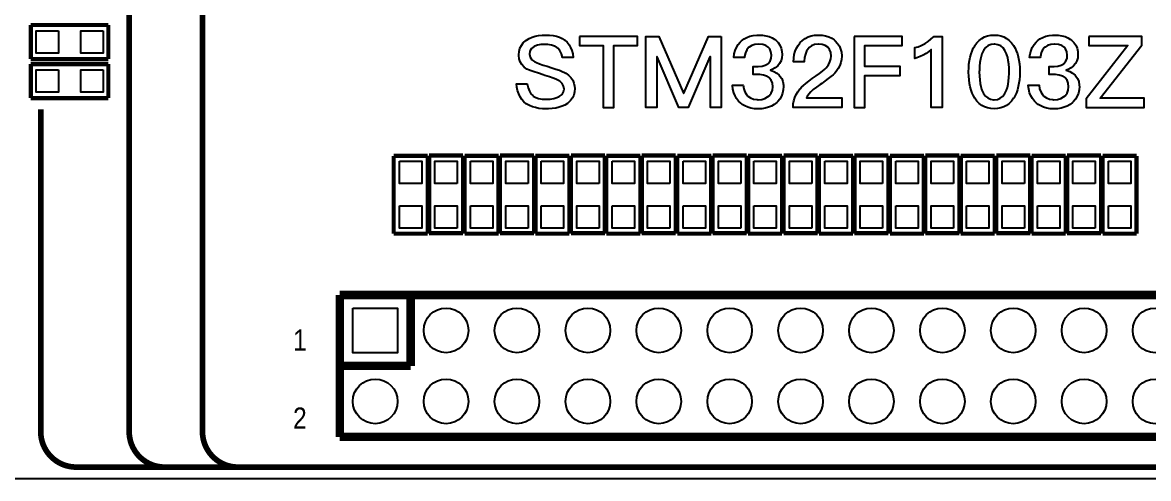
# Model space of a CAD drawing. Extents: x -6 to 176, y 0 to 129.
# Drawn here: x 56.35 to 96.69, y 0 to 16.32 of the extents above; entities that cross this region are included whole.
import ezdxf

# ---------------------------------------------------------------- set-up
doc = ezdxf.new("R2010")
doc.units = 0
for name, color, linetype in [('BG_OUTLINE', 3, 'CONTINUOUS'), ('BG_SILKSCREEN_TOP', 85, 'CONTINUOUS'), ('PG_SILKSCREEN_TOP', 85, 'CONTINUOUS'), ('PIN_TOP', 69, 'CONTINUOUS')]:
    doc.layers.add(name, color=color, linetype=linetype)

msp = doc.modelspace()

# ---------------------------------------------------------------- linework, layer by layer
at = {"layer": 'BG_OUTLINE'}
msp.add_lwpolyline([(0, 2.54, 0.414214), (2.54, 0), (173.459902, 0, 0.414214), (175.999902, 2.54), (175.999902, 122.460004, 0.414214), (173.459902, 125.000004), (2.54, 125.000004, 0.414214), (0, 122.460004)], format="xyb", close=True, dxfattribs=at)
at = {"layer": 'BG_SILKSCREEN_TOP', "const_width": 0.2032}
for points in [[(60.169552, 0.4064), (114.525552, 0.4064, 0.414214), (115.795552, 1.6764), (115.795552, 91.399106, 0.414214), (114.525552, 92.669106), (108.077, 92.669106)], [(60.169552, 91.399106), (60.169552, 1.6764, 0.414214), (61.439552, 0.4064), (62.795912, 0.4064)], [(62.795912, 83.4517), (62.795912, 1.6764, 0.414214), (64.065912, 0.4064), (111.925862, 0.4064, 0.414214), (113.195862, 1.6764), (113.195862, 8.509)], [(56.999886, 13.208), (56.999886, 1.6764, 0.414214), (58.269886, 0.4064), (60.169552, 0.4064)]]:
    msp.add_lwpolyline(points, format="xyb", dxfattribs=at)
at = {"layer": 'BG_SILKSCREEN_TOP'}
for points in [[(74.918062, 15.531338), (74.79792, 15.509748), (74.697844, 15.474188), (74.676254, 15.46352), (74.583798, 15.392654), (74.52995, 15.295626), (74.512932, 15.186152), (74.534522, 15.078456), (74.599292, 14.987524), (74.702416, 14.915134), (74.76871, 14.8844), (74.868786, 14.845792), (75.005946, 14.799564), (75.143106, 14.757908), (75.312524, 14.70406), (75.460352, 14.654784), (75.583542, 14.61008), (75.685396, 14.569948), (75.762358, 14.533118), (75.808586, 14.50848), (75.913234, 14.434566), (75.99807, 14.34973), (76.061062, 14.257274), (76.105766, 14.15415), (76.130404, 14.043152), (76.13523, 13.960094), (76.125832, 13.836904), (76.096622, 13.722858), (76.04887, 13.61948), (75.981052, 13.5255), (75.893168, 13.442442), (75.86853, 13.422376), (75.7809, 13.367004), (75.683872, 13.3223), (75.574398, 13.285216), (75.457304, 13.25753), (75.328018, 13.240766), (75.190858, 13.231368), (75.121516, 13.229844), (74.979784, 13.234416), (74.84872, 13.248386), (74.727054, 13.273024), (74.614786, 13.305282), (74.511408, 13.348462), (74.418952, 13.399262), (74.395838, 13.414756), (74.309732, 13.487146), (74.237342, 13.56868), (74.17562, 13.66266), (74.12482, 13.767562), (74.08799, 13.882878), (74.063352, 14.00937), (74.050906, 14.120114), (74.434446, 14.120114), (74.463656, 13.983208), (74.506836, 13.867638), (74.56551, 13.772134), (74.639424, 13.696696), (74.648568, 13.688822), (74.734928, 13.639546), (74.839576, 13.602716), (74.96429, 13.581126), (75.107546, 13.571728), (75.121516, 13.571728), (75.258676, 13.578078), (75.38339, 13.598144), (75.492864, 13.631926), (75.580494, 13.672058), (75.679046, 13.74902), (75.736196, 13.844524), (75.751436, 13.938504), (75.733148, 14.0462), (75.68057, 14.14018), (75.594464, 14.221968), (75.509628, 14.274292), (75.451208, 14.297406), (75.357228, 14.331188), (75.229212, 14.374368), (75.066144, 14.425168), (75.004422, 14.445234), (74.830432, 14.50213), (74.684128, 14.55166), (74.568558, 14.593062), (74.480674, 14.627098), (74.422254, 14.65326), (74.42073, 14.654784), (74.3204, 14.727174), (74.24039, 14.811756), (74.183494, 14.907514), (74.14641, 15.01521), (74.129392, 15.133828), (74.129392, 15.164562), (74.140314, 15.286228), (74.169524, 15.39875), (74.220324, 15.498826), (74.29119, 15.591282), (74.382122, 15.671546), (74.409808, 15.691358), (74.505312, 15.748508), (74.60996, 15.794736), (74.720958, 15.830042), (74.8411, 15.85468), (74.97064, 15.870174), (75.082908, 15.873222), (75.22464, 15.86865), (75.357228, 15.853156), (75.47737, 15.826994), (75.586844, 15.790164), (75.685396, 15.743936), (75.771502, 15.686786), (75.776074, 15.683738), (75.859386, 15.611348), (75.930252, 15.526766), (75.987148, 15.42796), (76.031852, 15.317216), (76.061062, 15.194026), (76.07808, 15.072106), (75.69454, 15.072106), (75.655932, 15.204694), (75.602084, 15.314168), (75.532742, 15.397226), (75.494388, 15.42796), (75.408028, 15.479014), (75.300078, 15.51432), (75.172316, 15.534386), (75.061318, 15.538958)], [(76.298298, 15.823946), (76.298298, 15.49273), (77.14869, 15.49273), (77.14869, 13.280644), (77.53223, 13.280644), (77.53223, 15.49273), (78.379574, 15.49273), (78.379574, 15.823946)], [(81.38033, 15.823946), (81.38033, 13.280644), (80.992218, 13.280644), (80.992218, 15.096744), (80.978248, 15.096744), (80.200246, 13.280644), (79.865982, 13.280644), (79.08671, 15.096744), (79.07274, 15.096744), (79.07274, 13.280644), (78.684628, 13.280644), (78.684628, 15.823946), (79.143606, 15.823946), (80.029304, 13.78585), (80.040226, 13.78585), (80.921352, 15.823946)], [(82.725006, 15.542006), (82.591148, 15.531338), (82.477102, 15.495778), (82.383122, 15.440406), (82.36458, 15.424912), (82.295238, 15.34033), (82.245962, 15.233904), (82.216752, 15.10919), (82.21218, 15.072106), (81.831688, 15.072106), (81.85023, 15.201646), (81.882488, 15.320264), (81.928716, 15.429484), (81.98866, 15.52829), (82.062828, 15.61592), (82.113628, 15.663672), (82.201258, 15.733014), (82.301588, 15.78864), (82.409284, 15.830042), (82.527902, 15.857728), (82.655664, 15.871698), (82.720434, 15.873222), (82.857594, 15.867126), (82.983832, 15.848584), (83.099402, 15.816326), (83.20405, 15.773146), (83.299808, 15.715996), (83.336638, 15.68831), (83.41995, 15.605252), (83.484466, 15.509748), (83.530694, 15.403322), (83.556856, 15.286228), (83.563206, 15.175484), (83.553808, 15.053818), (83.524598, 14.944344), (83.475322, 14.84884), (83.407504, 14.767306), (83.31962, 14.697964), (83.211924, 14.640814), (83.144106, 14.616176), (83.267296, 14.568424), (83.372198, 14.50848), (83.459828, 14.434566), (83.48599, 14.405102), (83.55076, 14.3129), (83.592416, 14.203426), (83.612482, 14.080236), (83.614006, 14.035532), (83.604608, 13.909294), (83.57997, 13.790676), (83.538568, 13.682726), (83.479894, 13.58265), (83.404456, 13.490194), (83.372198, 13.457936), (83.281266, 13.388594), (83.18119, 13.331444), (83.07324, 13.28674), (82.95767, 13.254482), (82.83448, 13.23594), (82.706718, 13.229844), (82.572606, 13.23594), (82.447892, 13.256006), (82.332322, 13.288264), (82.225896, 13.332968), (82.130392, 13.391642), (82.081116, 13.429996), (81.999582, 13.508736), (81.931764, 13.596366), (81.876392, 13.696696), (81.833212, 13.80744), (81.802478, 13.929106), (81.783936, 14.061694), (81.782412, 14.08176), (82.173572, 14.08176), (82.189066, 13.949172), (82.22742, 13.836904), (82.287618, 13.7414), (82.339942, 13.685774), (82.432398, 13.61948), (82.541872, 13.578078), (82.665062, 13.559536), (82.703416, 13.558012), (82.831432, 13.56868), (82.945478, 13.602716), (83.045554, 13.658088), (83.097878, 13.699744), (83.171792, 13.796772), (83.216496, 13.904468), (83.228942, 14.01699), (83.214972, 14.148054), (83.173316, 14.25575), (83.10245, 14.339062), (83.090258, 14.348206), (83.002374, 14.403578), (82.8929, 14.437614), (82.760566, 14.454378), (82.709766, 14.456156), (82.524854, 14.456156), (82.524854, 14.74724), (82.706718, 14.74724), (82.843624, 14.757908), (82.959194, 14.79042), (83.050126, 14.844268), (83.05927, 14.850364), (83.130136, 14.936724), (83.170268, 15.047468), (83.179412, 15.146274), (83.164172, 15.27556), (83.117944, 15.380208), (83.068668, 15.438882), (82.982308, 15.495778), (82.869786, 15.529814), (82.73288, 15.542006)], [(84.854034, 15.545054), (84.726018, 15.532862), (84.616798, 15.491206), (84.52739, 15.424912), (84.492084, 15.381732), (84.437982, 15.295626), (84.39658, 15.190724), (84.370164, 15.067534), (84.356448, 14.925802), (84.356448, 14.915134), (83.96986, 14.915134), (83.97748, 15.048992), (83.997546, 15.17396), (84.029804, 15.291054), (84.076032, 15.397226), (84.133182, 15.495778), (84.200746, 15.585186), (84.214716, 15.599156), (84.297774, 15.68069), (84.39023, 15.748508), (84.492084, 15.802356), (84.602828, 15.83944), (84.721446, 15.864078), (84.850986, 15.873222), (84.869274, 15.873222), (85.000338, 15.865602), (85.123528, 15.844012), (85.23605, 15.808452), (85.339174, 15.759176), (85.433154, 15.69466), (85.470238, 15.663672), (85.551772, 15.574518), (85.615018, 15.477236), (85.661246, 15.371064), (85.690456, 15.255494), (85.701124, 15.13078), (85.701124, 15.113762), (85.69198, 14.998192), (85.668866, 14.885924), (85.62721, 14.77645), (85.570314, 14.670278), (85.497924, 14.5669), (85.451696, 14.513052), (85.38845, 14.452854), (85.311488, 14.38529), (85.217508, 14.311122), (85.108034, 14.231112), (84.98332, 14.143228), (84.926424, 14.10335), (84.792312, 14.010894), (84.67979, 13.921486), (84.587588, 13.836904), (84.515198, 13.755116), (84.461096, 13.67663), (84.434934, 13.622782), (85.704426, 13.622782), (85.704426, 13.280644), (83.954366, 13.280644), (83.961986, 13.403834), (83.982052, 13.520928), (84.017612, 13.634974), (84.065364, 13.742924), (84.126832, 13.844524), (84.203794, 13.941552), (84.207096, 13.946124), (84.25942, 14.003274), (84.328762, 14.066266), (84.416392, 14.14018), (84.51977, 14.221968), (84.641436, 14.311122), (84.778596, 14.408404), (84.78012, 14.409928), (84.906358, 14.500606), (85.009482, 14.582394), (85.092794, 14.65326), (85.14207, 14.701012), (85.22208, 14.80566), (85.277706, 14.912086), (85.30844, 15.02283), (85.31606, 15.118334), (85.303868, 15.250922), (85.262212, 15.360396), (85.198966, 15.438882), (85.111336, 15.497302), (85.000338, 15.532862), (84.864702, 15.545054)], [(86.144862, 15.823946), (86.144862, 13.280644), (86.532974, 13.280644), (86.532974, 14.420596), (87.794592, 14.420596), (87.794592, 14.751812), (86.532974, 14.751812), (86.532974, 15.49273), (87.87003, 15.49273), (87.87003, 15.823946)], [(88.43391, 15.454122), (88.546432, 15.498826), (88.663526, 15.5575), (88.688164, 15.569692), (88.797384, 15.645384), (88.89619, 15.722346), (88.979248, 15.800832), (89.000838, 15.823946), (89.296494, 15.823946), (89.296494, 13.280644), (88.908382, 13.280644), (88.908382, 15.357094), (88.818974, 15.280132), (88.72347, 15.212314), (88.618822, 15.15237), (88.507824, 15.100046), (88.389206, 15.055342), (88.32469, 15.0368), (88.32469, 15.42034)], [(90.544396, 13.508736), (90.468958, 13.607288), (90.418158, 13.69822), (90.37193, 13.796772), (90.334846, 13.902944), (90.302588, 14.015466), (90.27795, 14.135608), (90.260932, 14.26337), (90.25001, 14.397482), (90.245438, 14.539214), (90.245438, 14.55166), (90.248486, 14.69644), (90.259408, 14.831822), (90.276426, 14.961362), (90.301064, 15.081504), (90.331798, 15.19555), (90.368628, 15.300198), (90.413332, 15.39875), (90.464132, 15.488158), (90.468958, 15.495778), (90.544396, 15.595854), (90.62593, 15.68069), (90.716862, 15.750032), (90.815414, 15.80388), (90.923364, 15.842488), (91.038934, 15.865602), (91.162124, 15.873222), (91.163648, 15.873222), (91.286838, 15.865602), (91.402408, 15.842488), (91.510104, 15.80388), (91.60891, 15.750032), (91.699588, 15.68069), (91.7829, 15.595854), (91.856814, 15.495778), (91.909138, 15.404846), (91.953842, 15.306294), (91.99245, 15.201646), (92.023184, 15.0876), (92.047822, 14.967458), (92.066364, 14.84122), (92.077032, 14.705584), (92.08008, 14.563852), (92.08008, 14.55166), (92.077032, 14.408404), (92.066364, 14.274292), (92.049346, 14.144752), (92.026232, 14.02461), (91.995498, 13.910818), (91.95689, 13.805916), (91.912186, 13.70584), (91.861386, 13.614908), (91.856814, 13.607288), (91.781376, 13.507212), (91.698064, 13.422376), (91.607132, 13.353034), (91.507056, 13.299186), (91.400884, 13.260578), (91.285314, 13.237464), (91.163648, 13.229844), (91.040458, 13.237464), (90.924888, 13.260578), (90.816938, 13.299186), (90.718386, 13.353034), (90.627454, 13.422376)], [(93.324934, 15.542006), (93.190822, 15.531338), (93.076776, 15.495778), (92.98432, 15.440406), (92.966032, 15.424912), (92.895166, 15.34033), (92.845636, 15.233904), (92.816426, 15.10919), (92.813378, 15.072106), (92.432886, 15.072106), (92.451428, 15.201646), (92.483686, 15.320264), (92.52839, 15.429484), (92.588588, 15.52829), (92.662502, 15.61592), (92.713302, 15.663672), (92.80271, 15.733014), (92.901262, 15.78864), (93.010482, 15.830042), (93.1291, 15.857728), (93.257116, 15.871698), (93.321632, 15.873222), (93.457268, 15.867126), (93.58376, 15.848584), (93.699076, 15.816326), (93.805502, 15.773146), (93.899482, 15.715996), (93.936312, 15.68831), (94.021148, 15.605252), (94.085918, 15.509748), (94.130368, 15.403322), (94.156784, 15.286228), (94.164404, 15.175484), (94.15526, 15.053818), (94.125796, 14.944344), (94.07652, 14.84884), (94.008702, 14.767306), (93.921072, 14.697964), (93.813122, 14.640814), (93.745304, 14.616176), (93.86697, 14.568424), (93.973396, 14.50848), (94.059502, 14.434566), (94.085918, 14.405102), (94.151958, 14.3129), (94.193614, 14.203426), (94.212156, 14.080236), (94.21368, 14.035532), (94.20606, 13.909294), (94.181422, 13.790676), (94.139766, 13.682726), (94.081092, 13.58265), (94.005654, 13.490194), (93.971872, 13.457936), (93.88094, 13.388594), (93.782388, 13.331444), (93.674438, 13.28674), (93.558868, 13.254482), (93.435678, 13.23594), (93.307916, 13.229844), (93.17228, 13.23594), (93.047566, 13.256006), (92.931996, 13.288264), (92.827348, 13.332968), (92.731844, 13.391642), (92.681044, 13.429996), (92.60078, 13.508736), (92.532962, 13.596366), (92.47759, 13.696696), (92.432886, 13.80744), (92.402152, 13.929106), (92.38361, 14.061694), (92.382086, 14.08176), (92.773246, 14.08176), (92.790264, 13.949172), (92.828872, 13.836904), (92.887292, 13.7414), (92.941394, 13.685774), (93.033596, 13.61948), (93.141546, 13.578078), (93.26626, 13.559536), (93.303344, 13.558012), (93.43263, 13.56868), (93.546676, 13.602716), (93.646752, 13.658088), (93.699076, 13.699744), (93.77299, 13.796772), (93.81617, 13.904468), (93.83014, 14.01699), (93.81617, 14.148054), (93.77299, 14.25575), (93.702124, 14.339062), (93.691456, 14.348206), (93.603572, 14.403578), (93.492828, 14.437614), (93.361764, 14.454378), (93.310964, 14.456156), (93.126052, 14.456156), (93.126052, 14.74724), (93.307916, 14.74724), (93.445076, 14.757908), (93.558868, 14.79042), (93.651324, 14.844268), (93.659198, 14.850364), (93.731588, 14.936724), (93.771466, 15.047468), (93.780864, 15.146274), (93.76537, 15.27556), (93.719142, 15.380208), (93.669866, 15.438882), (93.58376, 15.495778), (93.471238, 15.529814), (93.334078, 15.542006)], [(94.558612, 15.823946), (94.558612, 15.49273), (95.946722, 15.49273), (94.45244, 13.585698), (94.45244, 13.280644), (96.531938, 13.280644), (96.531938, 13.61186), (94.957646, 13.61186), (96.447356, 15.512796), (96.447356, 15.823946)], [(91.163648, 13.558012), (91.27617, 13.570204), (91.376246, 13.608812), (91.462352, 13.672058), (91.534742, 13.761212), (91.593416, 13.876782), (91.604084, 13.902944), (91.635072, 13.999972), (91.65971, 14.107922), (91.677998, 14.22654), (91.690444, 14.35735), (91.69654, 14.497558), (91.69654, 14.55166), (91.693492, 14.697964), (91.684348, 14.833346), (91.66733, 14.95679), (91.64574, 15.067534), (91.61653, 15.166086), (91.604084, 15.200122), (91.547188, 15.320264), (91.477846, 15.414244), (91.394788, 15.483586), (91.297506, 15.526766), (91.186762, 15.545054), (91.163648, 15.545054), (91.049602, 15.532862), (90.949526, 15.494254), (90.863166, 15.431262), (90.790776, 15.341854), (90.732356, 15.226284), (90.721434, 15.200122), (90.6907, 15.10919), (90.666062, 15.004542), (90.64752, 14.885924), (90.635328, 14.75486), (90.630502, 14.61008), (90.628978, 14.55166), (90.63228, 14.403578), (90.642948, 14.266672), (90.658442, 14.143228), (90.681556, 14.034008), (90.709242, 13.93698), (90.721434, 13.902944), (90.778584, 13.782802), (90.847926, 13.688822), (90.930984, 13.61948), (91.028012, 13.576554), (91.13901, 13.558012)]]:
    msp.add_lwpolyline(points, close=True, dxfattribs=at)
at = {"layer": 'BG_SILKSCREEN_TOP', "const_width": 0.2032}
msp.add_lwpolyline([(62.795912, 0.4064), (113.195862, 0.4064)], dxfattribs=at)
at = {"layer": 'PG_SILKSCREEN_TOP'}
for points, const_width in [([(56.642, 15.0114), (56.642, 16.2306)], 0.1524), ([(56.642, 16.2306), (59.4233, 16.2306)], 0.1524), ([(59.4233, 16.2306), (59.4233, 15.0114)], 0.1524), ([(59.4233, 15.0114), (56.642, 15.0114)], 0.1524), ([(56.642, 13.6144), (56.642, 14.8336)], 0.1524), ([(56.642, 14.8336), (59.4233, 14.8336)], 0.1524), ([(59.4233, 14.8336), (59.4233, 13.6144)], 0.1524), ([(59.4233, 13.6144), (56.642, 13.6144)], 0.1524), ([(69.644768, 8.763), (69.644768, 11.5443)], 0.1524), ([(69.644768, 11.5443), (70.863968, 11.5443)], 0.1524), ([(70.863968, 11.5443), (70.863968, 8.763)], 0.1524), ([(70.914768, 11.557), (72.133968, 11.557)], 0.1524), ([(70.914768, 8.7757), (70.914768, 11.557)], 0.1524), ([(72.133968, 11.557), (72.133968, 8.7757)], 0.1524), ([(72.184768, 8.763), (72.184768, 11.5443)], 0.1524), ([(72.184768, 11.5443), (73.403968, 11.5443)], 0.1524), ([(73.403968, 11.5443), (73.403968, 8.763)], 0.1524), ([(73.454768, 8.7757), (73.454768, 11.557)], 0.1524), ([(73.454768, 11.557), (74.673968, 11.557)], 0.1524), ([(74.673968, 11.557), (74.673968, 8.7757)], 0.1524), ([(74.724768, 8.763), (74.724768, 11.5443)], 0.1524), ([(74.724768, 11.5443), (75.943968, 11.5443)], 0.1524), ([(75.943968, 11.5443), (75.943968, 8.763)], 0.1524), ([(75.994768, 8.7757), (75.994768, 11.557)], 0.1524), ([(75.994768, 11.557), (77.213968, 11.557)], 0.1524), ([(77.213968, 11.557), (77.213968, 8.7757)], 0.1524), ([(77.264768, 8.763), (77.264768, 11.5443)], 0.1524), ([(77.264768, 11.5443), (78.483968, 11.5443)], 0.1524), ([(78.483968, 11.5443), (78.483968, 8.763)], 0.1524), ([(78.534768, 8.7757), (78.534768, 11.557)], 0.1524), ([(78.534768, 11.557), (79.753968, 11.557)], 0.1524), ([(79.753968, 11.557), (79.753968, 8.7757)], 0.1524), ([(79.804768, 8.763), (79.804768, 11.5443)], 0.1524), ([(79.804768, 11.5443), (81.023968, 11.5443)], 0.1524), ([(81.023968, 11.5443), (81.023968, 8.763)], 0.1524), ([(81.074768, 8.7757), (81.074768, 11.557)], 0.1524), ([(81.074768, 11.557), (82.293968, 11.557)], 0.1524), ([(82.293968, 11.557), (82.293968, 8.7757)], 0.1524), ([(82.344768, 8.763), (82.344768, 11.5443)], 0.1524), ([(82.344768, 11.5443), (83.563968, 11.5443)], 0.1524), ([(83.563968, 11.5443), (83.563968, 8.763)], 0.1524), ([(83.614768, 8.7757), (83.614768, 11.557)], 0.1524), ([(83.614768, 11.557), (84.833968, 11.557)], 0.1524), ([(84.833968, 11.557), (84.833968, 8.7757)], 0.1524), ([(84.884768, 8.763), (84.884768, 11.5443)], 0.1524), ([(84.884768, 11.5443), (86.103968, 11.5443)], 0.1524), ([(86.103968, 11.5443), (86.103968, 8.763)], 0.1524), ([(86.154768, 8.7757), (86.154768, 11.557)], 0.1524), ([(86.154768, 11.557), (87.373968, 11.557)], 0.1524), ([(87.373968, 11.557), (87.373968, 8.7757)], 0.1524), ([(87.424768, 8.763), (87.424768, 11.5443)], 0.1524), ([(87.424768, 11.5443), (88.643968, 11.5443)], 0.1524), ([(88.643968, 11.5443), (88.643968, 8.763)], 0.1524), ([(88.694768, 8.7757), (88.694768, 11.557)], 0.1524), ([(88.694768, 11.557), (89.913968, 11.557)], 0.1524), ([(89.913968, 11.557), (89.913968, 8.7757)], 0.1524), ([(89.964768, 8.763), (89.964768, 11.5443)], 0.1524), ([(89.964768, 11.5443), (91.183968, 11.5443)], 0.1524), ([(91.183968, 11.5443), (91.183968, 8.763)], 0.1524), ([(91.234768, 8.7757), (91.234768, 11.557)], 0.1524), ([(91.234768, 11.557), (92.453968, 11.557)], 0.1524), ([(92.453968, 11.557), (92.453968, 8.7757)], 0.1524), ([(92.504768, 8.763), (92.504768, 11.5443)], 0.1524), ([(92.504768, 11.5443), (93.723968, 11.5443)], 0.1524), ([(93.723968, 11.5443), (93.723968, 8.763)], 0.1524), ([(93.774768, 8.7757), (93.774768, 11.557)], 0.1524), ([(93.774768, 11.557), (94.993968, 11.557)], 0.1524), ([(94.993968, 11.557), (94.993968, 8.7757)], 0.1524), ([(95.044768, 11.5443), (96.263968, 11.5443)], 0.1524), ([(95.044768, 8.763), (95.044768, 11.5443)], 0.1524), ([(96.263968, 11.5443), (96.263968, 8.763)], 0.1524), ([(70.863968, 8.763), (69.644768, 8.763)], 0.1524), ([(72.133968, 8.7757), (70.914768, 8.7757)], 0.1524), ([(73.403968, 8.763), (72.184768, 8.763)], 0.1524), ([(74.673968, 8.7757), (73.454768, 8.7757)], 0.1524), ([(75.943968, 8.763), (74.724768, 8.763)], 0.1524), ([(77.213968, 8.7757), (75.994768, 8.7757)], 0.1524), ([(78.483968, 8.763), (77.264768, 8.763)], 0.1524), ([(79.753968, 8.7757), (78.534768, 8.7757)], 0.1524), ([(81.023968, 8.763), (79.804768, 8.763)], 0.1524), ([(82.293968, 8.7757), (81.074768, 8.7757)], 0.1524), ([(83.563968, 8.763), (82.344768, 8.763)], 0.1524), ([(84.833968, 8.7757), (83.614768, 8.7757)], 0.1524), ([(86.103968, 8.763), (84.884768, 8.763)], 0.1524), ([(87.373968, 8.7757), (86.154768, 8.7757)], 0.1524), ([(88.643968, 8.763), (87.424768, 8.763)], 0.1524), ([(89.913968, 8.7757), (88.694768, 8.7757)], 0.1524), ([(91.183968, 8.763), (89.964768, 8.763)], 0.1524), ([(92.453968, 8.7757), (91.234768, 8.7757)], 0.1524), ([(93.723968, 8.763), (92.504768, 8.763)], 0.1524), ([(94.993968, 8.7757), (93.774768, 8.7757)], 0.1524), ([(96.263968, 8.763), (95.044768, 8.763)], 0.1524), ([(67.714368, 1.489964), (67.714368, 6.569964)], 0.3048), ([(67.714368, 6.569964), (108.354368, 6.569964)], 0.3048), ([(70.254368, 4.029964), (70.254368, 6.569964)], 0.3048), ([(67.714368, 4.029964), (70.254368, 4.029964)], 0.3048), ([(108.354368, 1.489964), (67.714368, 1.489964)], 0.3048)]:
    msp.add_lwpolyline(points, dxfattribs=dict(at, const_width=const_width))
at = {"layer": 'PIN_TOP'}
for points in [[(57.63895, 16.02105), (57.63895, 15.22095), (56.83885, 15.22095), (56.83885, 16.02105)], [(59.23915, 16.02105), (59.23915, 15.22095), (58.43905, 15.22095), (58.43905, 16.02105)], [(57.63895, 14.62405), (57.63895, 13.82395), (56.83885, 13.82395), (56.83885, 14.62405)], [(59.23915, 14.62405), (59.23915, 13.82395), (58.43905, 13.82395), (58.43905, 14.62405)], [(69.854318, 11.36015), (70.654418, 11.36015), (70.654418, 10.56005), (69.854318, 10.56005)], [(71.924418, 10.56005), (71.124318, 10.56005), (71.124318, 11.36015), (71.924418, 11.36015)], [(72.394318, 11.36015), (73.194418, 11.36015), (73.194418, 10.56005), (72.394318, 10.56005)], [(74.464418, 10.56005), (73.664318, 10.56005), (73.664318, 11.36015), (74.464418, 11.36015)], [(74.934318, 11.36015), (75.734418, 11.36015), (75.734418, 10.56005), (74.934318, 10.56005)], [(77.004418, 10.56005), (76.204318, 10.56005), (76.204318, 11.36015), (77.004418, 11.36015)], [(77.474318, 11.36015), (78.274418, 11.36015), (78.274418, 10.56005), (77.474318, 10.56005)], [(79.544418, 10.56005), (78.744318, 10.56005), (78.744318, 11.36015), (79.544418, 11.36015)], [(80.014318, 11.36015), (80.814418, 11.36015), (80.814418, 10.56005), (80.014318, 10.56005)], [(82.084418, 10.56005), (81.284318, 10.56005), (81.284318, 11.36015), (82.084418, 11.36015)], [(82.554318, 11.36015), (83.354418, 11.36015), (83.354418, 10.56005), (82.554318, 10.56005)], [(84.624418, 10.56005), (83.824318, 10.56005), (83.824318, 11.36015), (84.624418, 11.36015)], [(85.094318, 11.36015), (85.894418, 11.36015), (85.894418, 10.56005), (85.094318, 10.56005)], [(87.164418, 10.56005), (86.364318, 10.56005), (86.364318, 11.36015), (87.164418, 11.36015)], [(87.634318, 11.36015), (88.434418, 11.36015), (88.434418, 10.56005), (87.634318, 10.56005)], [(89.704418, 10.56005), (88.904318, 10.56005), (88.904318, 11.36015), (89.704418, 11.36015)], [(90.174318, 11.36015), (90.974418, 11.36015), (90.974418, 10.56005), (90.174318, 10.56005)], [(92.244418, 10.56005), (91.444318, 10.56005), (91.444318, 11.36015), (92.244418, 11.36015)], [(92.714318, 11.36015), (93.514418, 11.36015), (93.514418, 10.56005), (92.714318, 10.56005)], [(94.784418, 10.56005), (93.984318, 10.56005), (93.984318, 11.36015), (94.784418, 11.36015)], [(95.254318, 11.36015), (96.054418, 11.36015), (96.054418, 10.56005), (95.254318, 10.56005)], [(69.854318, 9.75995), (70.654418, 9.75995), (70.654418, 8.95985), (69.854318, 8.95985)], [(71.924418, 8.95985), (71.124318, 8.95985), (71.124318, 9.75995), (71.924418, 9.75995)], [(72.394318, 9.75995), (73.194418, 9.75995), (73.194418, 8.95985), (72.394318, 8.95985)], [(74.464418, 8.95985), (73.664318, 8.95985), (73.664318, 9.75995), (74.464418, 9.75995)], [(74.934318, 9.75995), (75.734418, 9.75995), (75.734418, 8.95985), (74.934318, 8.95985)], [(77.004418, 8.95985), (76.204318, 8.95985), (76.204318, 9.75995), (77.004418, 9.75995)], [(77.474318, 9.75995), (78.274418, 9.75995), (78.274418, 8.95985), (77.474318, 8.95985)], [(79.544418, 8.95985), (78.744318, 8.95985), (78.744318, 9.75995), (79.544418, 9.75995)], [(80.014318, 9.75995), (80.814418, 9.75995), (80.814418, 8.95985), (80.014318, 8.95985)], [(82.084418, 8.95985), (81.284318, 8.95985), (81.284318, 9.75995), (82.084418, 9.75995)], [(82.554318, 9.75995), (83.354418, 9.75995), (83.354418, 8.95985), (82.554318, 8.95985)], [(84.624418, 8.95985), (83.824318, 8.95985), (83.824318, 9.75995), (84.624418, 9.75995)], [(85.094318, 9.75995), (85.894418, 9.75995), (85.894418, 8.95985), (85.094318, 8.95985)], [(87.164418, 8.95985), (86.364318, 8.95985), (86.364318, 9.75995), (87.164418, 9.75995)], [(87.634318, 9.75995), (88.434418, 9.75995), (88.434418, 8.95985), (87.634318, 8.95985)], [(89.704418, 8.95985), (88.904318, 8.95985), (88.904318, 9.75995), (89.704418, 9.75995)], [(90.174318, 9.75995), (90.974418, 9.75995), (90.974418, 8.95985), (90.174318, 8.95985)], [(92.244418, 8.95985), (91.444318, 8.95985), (91.444318, 9.75995), (92.244418, 9.75995)], [(92.714318, 9.75995), (93.514418, 9.75995), (93.514418, 8.95985), (92.714318, 8.95985)], [(94.784418, 8.95985), (93.984318, 8.95985), (93.984318, 9.75995), (94.784418, 9.75995)], [(95.254318, 9.75995), (96.054418, 9.75995), (96.054418, 8.95985), (95.254318, 8.95985)], [(68.184395, 6.099937), (69.784341, 6.099937), (69.784341, 4.499991), (68.184395, 4.499991)]]:
    msp.add_lwpolyline(points, close=True, dxfattribs=at)
for centre in [(71.524368, 5.299964), (74.064368, 5.299964), (76.604368, 5.299964), (79.144368, 5.299964), (81.684368, 5.299964), (84.224368, 5.299964), (86.764368, 5.299964), (89.304368, 5.299964), (91.844368, 5.299964), (94.384368, 5.299964), (96.924368, 5.299964), (68.984368, 2.759964), (71.524368, 2.759964), (74.064368, 2.759964), (76.604368, 2.759964), (79.144368, 2.759964), (81.684368, 2.759964), (84.224368, 2.759964), (86.764368, 2.759964), (89.304368, 2.759964), (91.844368, 2.759964), (94.384368, 2.759964), (96.924368, 2.759964)]:
    msp.add_circle(centre, 0.799973, dxfattribs=at)

# ---------------------------------------------------------------- texts
at = {"layer": 'BG_SILKSCREEN_TOP', "width": 0.866667}
for s, p in [('1', (66.04, 4.572)), ('2', (66.04, 1.778))]:
    msp.add_text(s, height=0.762, dxfattribs=at).set_placement(p)

doc.saveas('drawing.dxf')
